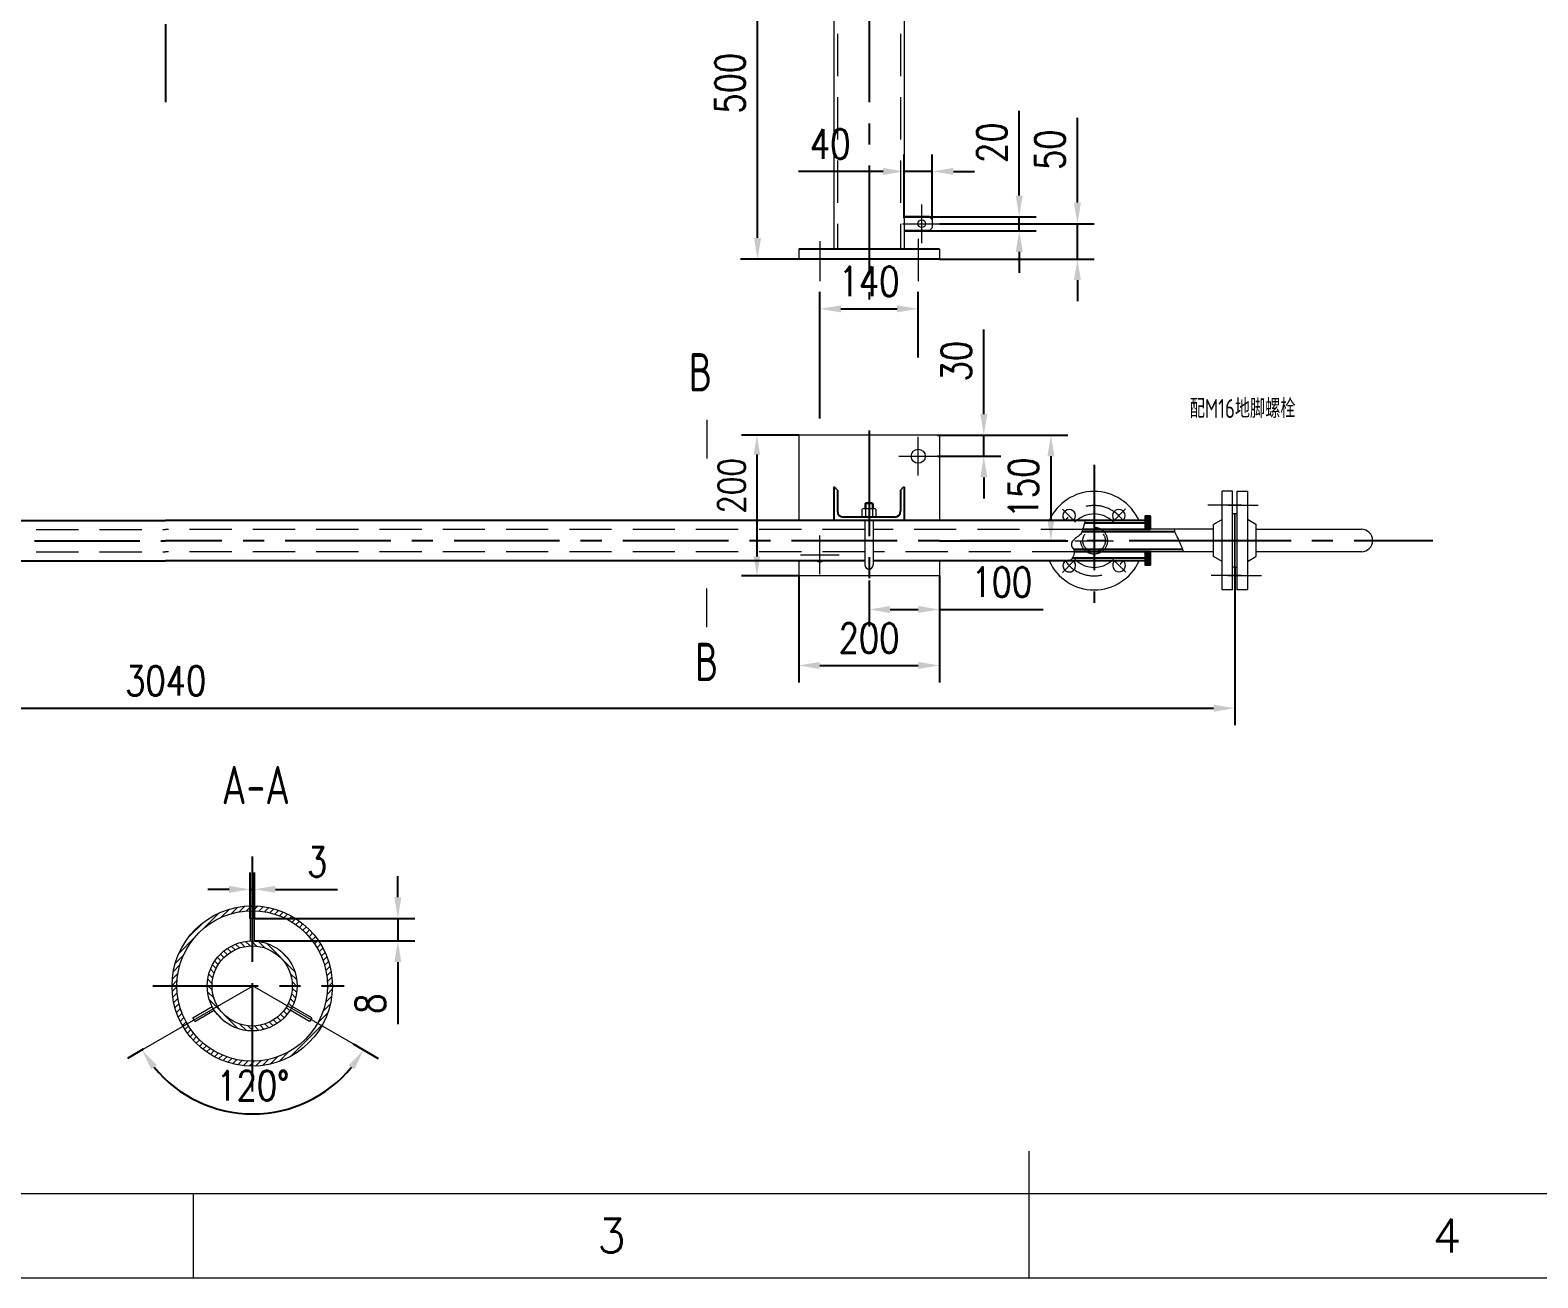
# Model space of a CAD drawing. Header units: millimetres. Extents: x -120 to 7008, y -120 to 4920.
# Drawn here: x 2024 to 4167, y -120 to 1654 of the extents above; entities that cross this region are included whole.
import ezdxf
from ezdxf.enums import TextEntityAlignment as Align

# ---------------------------------------------------------------- set-up
doc = ezdxf.new("R2010")
doc.units = ezdxf.units.MM
doc.header["$LTSCALE"] = 120
doc.linetypes.add('CENTER', pattern=[2, 1.25, -0.25, 0.25, -0.25])
doc.linetypes.add('DASHED', pattern=[0.75, 0.5, -0.25])
for name, color, linetype in [('1轮廓实线层', 7, 'Continuous'), ('2细线层', 4, 'Continuous'), ('3中心线层', 1, 'CENTER'), ('5剖面线层', 2, 'Continuous'), ('6文字层', 3, 'Continuous'), ('8符号标注层', 31, 'Continuous'), ('LAYER2', 3, 'Continuous'), ('图框层', 7, 'Continuous')]:
    doc.layers.add(name, color=color, linetype=linetype)
doc.styles.add('PC_TEXTSTYLE', font='isocp.shx', dxfattribs={"width": 0.8, "bigfont": 'hzfs.shx'})
doc.styles.add('TH_GBDIM', font='romans.shx', dxfattribs={"width": 0.8, "bigfont": 'gbcbig.shx'})
doc.dimstyles.new('TH_GBDIM', dxfattribs={"dimscale": 12, "dimtxt": 3.5, "dimasz": 2.5, "dimexe": 2, "dimexo": 0, "dimgap": 1.5, "dimtad": 1, "dimdec": 0, "dimzin": 0, "dimdsep": 46, "dimtxsty": 'TH_GBDIM', "dimcen": 2.5, "dimclrd": 130, "dimclre": 130, "dimclrt": 3, "dimadec": 0, "dimazin": 0, "dimtfac": 0.714286, "dimtdec": 0, "dimtmove": 0, "dimatfit": 3, "dimfxl": 0, "dimtzin": 0, "dimlwd": -1, "dimlwe": -1, "dimarcsym": 0})

# ---------------------------------------------------------------- blocks, each defined once
blk = doc.blocks.new('*D7')
at = {"color": 130}
for p, q in [((2184.4, 205.1), (2161.8, 192)), ((2482.9, 212.5), (2518.4, 192))]:
    blk.add_line(p, q, dxfattribs=at)
blk.add_arc((2340.1, 295), 181.9, 219.4628, 320.5372, dxfattribs=at)
at = {"color": 130, "lineweight": 0}
for points in [[(2195.6, 176.5), (2203.8, 182.2), (2182.6, 204)], [(2476.4, 182.2), (2484.6, 176.5), (2497.6, 204)]]:
    blk.add_solid(points, dxfattribs=at)
at = {"layer": 'Defpoints', "color": 0, "lineweight": 0}
for p in [(2339.7, 295.2), (2339.7, 294.7), (2184.4, 205.1), (2482.9, 212.5), (2277.9, 124.1)]:
    blk.add_point(p, dxfattribs=at)
at = {"color": 3, "lineweight": 0, "insert": (2340.1, 153.3), "char_height": 42, "attachment_point": 5, "style": 'TH_GBDIM'}
blk.add_mtext('120°', dxfattribs=at)
blk = doc.blocks.new('*D8')
at = {"color": 130}
for p, q in [((2546.3, 421), (2546.3, 451)), ((2342.3, 391), (2570.3, 391)), ((2546.3, 391), (2546.3, 358.9)), ((2342.3, 358.9), (2570.3, 358.9)), ((2546.3, 328.9), (2546.3, 240.5))]:
    blk.add_line(p, q, dxfattribs=at)
at = {"color": 130, "lineweight": 0}
for points in [[(2541.3, 421), (2551.3, 421), (2546.3, 391)], [(2541.3, 328.9), (2551.3, 328.9), (2546.3, 358.9)]]:
    blk.add_solid(points, dxfattribs=at)
at = {"layer": 'Defpoints', "color": 0, "lineweight": 0}
for p in [(2342.3, 391), (2342.3, 358.9), (2546.3, 358.9)]:
    blk.add_point(p, dxfattribs=at)
at = {"color": 3, "lineweight": 0, "insert": (2507.3, 269.7), "char_height": 42, "attachment_point": 5, "rotation": 90, "style": 'TH_GBDIM'}
blk.add_mtext('8{}{}', dxfattribs=at)
blk = doc.blocks.new('*D9')
at = {"color": 130}
for p, q in [((2336.3, 391), (2336.3, 456.3)), ((2342.3, 391), (2342.3, 456.3)), ((2306.3, 432.3), (2276.3, 432.3)), ((2336.3, 432.3), (2342.3, 432.3)), ((2372.3, 432.3), (2460.7, 432.3))]:
    blk.add_line(p, q, dxfattribs=at)
at = {"color": 130, "lineweight": 0}
for points in [[(2306.3, 437.3), (2306.3, 427.3), (2336.3, 432.3)], [(2372.3, 437.3), (2372.3, 427.3), (2342.3, 432.3)]]:
    blk.add_solid(points, dxfattribs=at)
at = {"layer": 'Defpoints', "color": 0, "lineweight": 0}
for p in [(2342.3, 432.3), (2336.3, 391), (2342.3, 391)]:
    blk.add_point(p, dxfattribs=at)
at = {"color": 3, "lineweight": 0, "insert": (2431.5, 471.3), "char_height": 42, "attachment_point": 5, "style": 'TH_GBDIM'}
blk.add_mtext('3{}{}', dxfattribs=at)
blk = doc.blocks.new('*U11')
at = {"lineweight": 0}
for p, q in [((-9.9, 0.9), (-9.9, 11.3)), ((-7.4, 12.2), (7.4, 12.2)), ((7.4, 0), (-7.4, 0)), ((-5, 11.3), (-5, 0.9)), ((5, 11.3), (5, 0.9)), ((9.9, 11.3), (9.9, 0.9))]:
    blk.add_line(p, q, dxfattribs=at)
for centre, radius, start, end in [((-7.4, 8.4), 3.82, 49.5155, 130.4845), ((-7.4, 3.8), 3.82, 229.5155, 310.4845), ((0, -1.7), 13.9, 69.1059, 110.8941), ((0, 13.9), 13.9, 249.1059, 290.8941), ((7.4, 8.4), 3.82, 49.5155, 130.4845), ((7.4, 3.8), 3.82, 229.5155, 310.4845)]:
    blk.add_arc(centre, radius, start, end, dxfattribs=at)
at = {"layer": '3中心线层', "lineweight": 0}
blk.add_line((0, 12.2), (0, 0), dxfattribs=at)
blk = doc.blocks.new('*D42')
at = {"layer": '5剖面线层', "color": 130}
for p, q in [((3116.2, 878), (3116.2, 726.6)), ((3316.2, 878), (3316.2, 726.6)), ((3146.2, 750.6), (3286.2, 750.6))]:
    blk.add_line(p, q, dxfattribs=at)
at = {"layer": '5剖面线层', "color": 130, "lineweight": 0}
for points in [[(3146.2, 755.6), (3146.2, 745.6), (3116.2, 750.6)], [(3286.2, 755.6), (3286.2, 745.6), (3316.2, 750.6)]]:
    blk.add_solid(points, dxfattribs=at)
at = {"layer": 'Defpoints', "color": 0, "lineweight": 0}
for p in [(3116.2, 878), (3316.2, 878), (3316.2, 750.6)]:
    blk.add_point(p, dxfattribs=at)
at = {"layer": '5剖面线层', "color": 3, "lineweight": 0, "insert": (3216.2, 789.6), "char_height": 42, "attachment_point": 5, "style": 'TH_GBDIM'}
blk.add_mtext('200', dxfattribs=at)
blk = doc.blocks.new('*D43')
at = {"layer": '5剖面线层', "color": 130}
for p, q in [((3146.2, 1101.9), (3146.2, 1281.6)), ((3286.2, 1188.5), (3286.2, 1281.6)), ((3176.2, 1257.6), (3256.2, 1257.6))]:
    blk.add_line(p, q, dxfattribs=at)
at = {"layer": '5剖面线层', "color": 130, "lineweight": 0}
for points in [[(3176.2, 1262.6), (3176.2, 1252.6), (3146.2, 1257.6)], [(3256.2, 1262.6), (3256.2, 1252.6), (3286.2, 1257.6)]]:
    blk.add_solid(points, dxfattribs=at)
at = {"layer": 'Defpoints', "color": 0, "lineweight": 0}
for p in [(3286.2, 1257.6), (3286.2, 1188.5), (3146.2, 1101.9)]:
    blk.add_point(p, dxfattribs=at)
at = {"layer": '5剖面线层', "color": 3, "lineweight": 0, "insert": (3216.2, 1296.6), "char_height": 42, "attachment_point": 5, "style": 'TH_GBDIM'}
blk.add_mtext('140', dxfattribs=at)
blk = doc.blocks.new('*D44')
at = {"layer": '5剖面线层', "color": 130}
for p, q in [((3379.4, 1108), (3379.4, 1228.4)), ((3313.7, 1078), (3403.4, 1078)), ((3379.4, 1048), (3379.4, 1078)), ((3313.7, 1048), (3403.4, 1048)), ((3379.4, 1018), (3379.4, 988))]:
    blk.add_line(p, q, dxfattribs=at)
at = {"layer": '5剖面线层', "color": 130, "lineweight": 0}
for points in [[(3374.4, 1108), (3384.4, 1108), (3379.4, 1078)], [(3374.4, 1018), (3384.4, 1018), (3379.4, 1048)]]:
    blk.add_solid(points, dxfattribs=at)
at = {"layer": 'Defpoints', "color": 0, "lineweight": 0}
for p in [(3313.7, 1078), (3379.4, 1078), (3313.7, 1048)]:
    blk.add_point(p, dxfattribs=at)
at = {"layer": '5剖面线层', "color": 3, "lineweight": 0, "insert": (3340.4, 1183.2), "char_height": 42, "attachment_point": 5, "rotation": 90, "style": 'TH_GBDIM'}
blk.add_mtext('30', dxfattribs=at)
blk = doc.blocks.new('*D45')
at = {"layer": '5剖面线层', "color": 130}
for p, q in [((3216.2, 871.2), (3216.2, 806.2)), ((3316.2, 871.2), (3316.2, 806.2)), ((3246.2, 830.2), (3286.2, 830.2)), ((3316.2, 830.2), (3463.8, 830.2))]:
    blk.add_line(p, q, dxfattribs=at)
at = {"layer": '5剖面线层', "color": 130, "lineweight": 0}
for points in [[(3246.2, 835.2), (3246.2, 825.2), (3216.2, 830.2)], [(3286.2, 835.2), (3286.2, 825.2), (3316.2, 830.2)]]:
    blk.add_solid(points, dxfattribs=at)
at = {"layer": 'Defpoints', "color": 0, "lineweight": 0}
for p in [(3216.2, 871.2), (3316.2, 871.2), (3316.2, 830.2)]:
    blk.add_point(p, dxfattribs=at)
at = {"layer": '5剖面线层', "color": 3, "lineweight": 0, "insert": (3405, 869.2), "char_height": 42, "attachment_point": 5, "style": 'TH_GBDIM'}
blk.add_mtext('100', dxfattribs=at)
blk = doc.blocks.new('*D46')
at = {"layer": '5剖面线层', "color": 130}
for p, q in [((3316.2, 1078), (3498.8, 1078)), ((3474.8, 1048), (3474.8, 958)), ((3316.2, 928), (3498.8, 928))]:
    blk.add_line(p, q, dxfattribs=at)
at = {"layer": '5剖面线层', "color": 130, "lineweight": 0}
for points in [[(3469.8, 1048), (3479.8, 1048), (3474.8, 1078)], [(3469.8, 958), (3479.8, 958), (3474.8, 928)]]:
    blk.add_solid(points, dxfattribs=at)
at = {"layer": 'Defpoints', "color": 0, "lineweight": 0}
for p in [(3316.2, 1078), (3316.2, 928), (3474.8, 928)]:
    blk.add_point(p, dxfattribs=at)
at = {"layer": '5剖面线层', "color": 3, "lineweight": 0, "insert": (3435.8, 1003), "char_height": 42, "attachment_point": 5, "rotation": 90, "style": 'TH_GBDIM'}
blk.add_mtext('150', dxfattribs=at)
blk = doc.blocks.new('*D52')
at = {"layer": '5剖面线层', "color": 130}
for p, q in [((3116.2, 1828.4), (3033.7, 1828.4)), ((3057.7, 1358.4), (3057.7, 1798.4)), ((3116.2, 1328.4), (3033.7, 1328.4))]:
    blk.add_line(p, q, dxfattribs=at)
at = {"layer": '5剖面线层', "color": 130, "lineweight": 0}
for points in [[(3052.7, 1798.4), (3062.7, 1798.4), (3057.7, 1828.4)], [(3052.7, 1358.4), (3062.7, 1358.4), (3057.7, 1328.4)]]:
    blk.add_solid(points, dxfattribs=at)
at = {"layer": 'Defpoints', "color": 0, "lineweight": 0}
for p in [(3057.7, 1828.4), (3116.2, 1828.4), (3116.2, 1328.4)]:
    blk.add_point(p, dxfattribs=at)
at = {"layer": '5剖面线层', "color": 3, "lineweight": 0, "insert": (3018.7, 1578.4), "char_height": 42, "attachment_point": 5, "rotation": 90, "style": 'TH_GBDIM'}
blk.add_mtext('500', dxfattribs=at)
blk = doc.blocks.new('*D57')
at = {"layer": '5剖面线层', "color": 130}
for p, q in [((3512.5, 1408.6), (3512.5, 1529)), ((3316.2, 1378.6), (3536.5, 1378.6)), ((3512.5, 1328.4), (3512.5, 1378.6)), ((3316.2, 1328.4), (3536.5, 1328.4)), ((3512.5, 1298.4), (3512.5, 1268.4))]:
    blk.add_line(p, q, dxfattribs=at)
at = {"layer": '5剖面线层', "color": 130, "lineweight": 0}
for points in [[(3507.5, 1408.6), (3517.5, 1408.6), (3512.5, 1378.6)], [(3507.5, 1298.4), (3517.5, 1298.4), (3512.5, 1328.4)]]:
    blk.add_solid(points, dxfattribs=at)
at = {"layer": 'Defpoints', "color": 0, "lineweight": 0}
for p in [(3316.2, 1378.6), (3512.5, 1378.6), (3316.2, 1328.4)]:
    blk.add_point(p, dxfattribs=at)
at = {"layer": '5剖面线层', "color": 3, "lineweight": 0, "insert": (3473.5, 1483.8), "char_height": 42, "attachment_point": 5, "rotation": 90, "style": 'TH_GBDIM'}
blk.add_mtext('50', dxfattribs=at)
blk = doc.blocks.new('*D58')
at = {"layer": '5剖面线层', "color": 130}
for p, q in [((3266.2, 1386.6), (3266.2, 1477)), ((3306.2, 1384.6), (3306.2, 1477)), ((3236.2, 1453), (3115.8, 1453)), ((3306.2, 1453), (3266.2, 1453)), ((3336.2, 1453), (3366.2, 1453))]:
    blk.add_line(p, q, dxfattribs=at)
at = {"layer": '5剖面线层', "color": 130, "lineweight": 0}
for points in [[(3236.2, 1458), (3236.2, 1448), (3266.2, 1453)], [(3336.2, 1458), (3336.2, 1448), (3306.2, 1453)]]:
    blk.add_solid(points, dxfattribs=at)
at = {"layer": 'Defpoints', "color": 0, "lineweight": 0}
for p in [(3266.2, 1453), (3266.2, 1386.6), (3306.2, 1384.6)]:
    blk.add_point(p, dxfattribs=at)
at = {"layer": '5剖面线层', "color": 3, "lineweight": 0, "insert": (3161, 1492), "char_height": 42, "attachment_point": 5, "style": 'TH_GBDIM'}
blk.add_mtext('40', dxfattribs=at)
blk = doc.blocks.new('*D59')
at = {"layer": '5剖面线层', "color": 130}
for p, q in [((3429.8, 1418.6), (3429.8, 1539)), ((3266.2, 1388.6), (3453.8, 1388.6)), ((3429.8, 1368.6), (3429.8, 1388.6)), ((3266.2, 1368.6), (3453.8, 1368.6)), ((3429.8, 1338.6), (3429.8, 1308.6))]:
    blk.add_line(p, q, dxfattribs=at)
at = {"layer": '5剖面线层', "color": 130, "lineweight": 0}
for points in [[(3424.8, 1418.6), (3434.8, 1418.6), (3429.8, 1388.6)], [(3424.8, 1338.6), (3434.8, 1338.6), (3429.8, 1368.6)]]:
    blk.add_solid(points, dxfattribs=at)
at = {"layer": 'Defpoints', "color": 0, "lineweight": 0}
for p in [(3266.2, 1388.6), (3429.8, 1388.6), (3266.2, 1368.6)]:
    blk.add_point(p, dxfattribs=at)
at = {"layer": '5剖面线层', "color": 3, "lineweight": 0, "insert": (3390.8, 1493.8), "char_height": 42, "attachment_point": 5, "rotation": 90, "style": 'TH_GBDIM'}
blk.add_mtext('20', dxfattribs=at)
blk = doc.blocks.new('*D60')
at = {"layer": '5剖面线层', "color": 130}
for p, q in [((696.3, 890.3), (696.3, 665.8)), ((3736.2, 890.4), (3736.2, 665.8)), ((726.3, 689.8), (3706.2, 689.8))]:
    blk.add_line(p, q, dxfattribs=at)
at = {"layer": '5剖面线层', "color": 130, "lineweight": 0}
for points in [[(726.3, 694.8), (726.3, 684.8), (696.3, 689.8)], [(3706.2, 694.8), (3706.2, 684.8), (3736.2, 689.8)]]:
    blk.add_solid(points, dxfattribs=at)
at = {"layer": 'Defpoints', "color": 0, "lineweight": 0}
for p in [(696.3, 890.3), (3736.2, 890.4), (3736.2, 689.8)]:
    blk.add_point(p, dxfattribs=at)
at = {"layer": '5剖面线层', "color": 3, "lineweight": 0, "insert": (2216.3, 728.8), "char_height": 42, "attachment_point": 5, "style": 'TH_GBDIM'}
blk.add_mtext('3040', dxfattribs=at)

msp = doc.modelspace()

# ---------------------------------------------------------------- hatches: boundary and pattern name
at = {"layer": '5剖面线层', "lineweight": 0}
h = msp.add_hatch(dxfattribs=at)
h.set_pattern_fill('普通砖', color=256, style=0)
h.set_pattern_definition([(45, (0, 0), (-0.88388348, 0.88388348), [])])
h.paths.add_polyline_path([(3616.21, 963.02), (3608.21, 963.02), (3608.21, 944.29), (3616.21, 944.29)])
h.paths.add_polyline_path([(3616.21, 912.02), (3608.21, 912.02), (3608.21, 893.02), (3616.21, 893.02)])
h = msp.add_hatch(dxfattribs=at)
h.set_pattern_fill('ANSI31', color=256, scale=2, style=0)
h.set_pattern_definition([(45, (-2217.2116, -3518.0634), (-4.490128, 4.490128), [])])
h.paths.add_polyline_path([(2339.26, 401.98), (2339.26, 408.98, 0.4142136), (2225.26, 294.98), (2232.26, 294.98, -0.4142136)])
h.paths.add_polyline_path([(2339.26, 408.98), (2339.26, 401.98, -0.4142136), (2446.26, 294.98), (2453.26, 294.98, 0.4142136)])
h.paths.add_polyline_path([(2453.26, 294.98), (2446.26, 294.98, -0.1306697), (2432.13, 241.83), (2438.2, 238.33, 0.1307301)])
h.paths.add_polyline_path([(2438.2, 238.33), (2432.13, 241.83, -0.268985), (2339.26, 187.98), (2339.26, 180.98, 0.2689214)])
h.paths.add_polyline_path([(2246.81, 241.12), (2240.74, 237.62, 0.2669775), (2339.26, 180.98), (2339.26, 187.98, -0.2669139)])
h.paths.add_polyline_path([(2232.26, 294.98), (2225.26, 294.98, 0.1325752), (2240.74, 237.62), (2246.81, 241.12, -0.1326355)])
h = msp.add_hatch(dxfattribs=at)
h.set_pattern_fill('ANSI31', color=256, scale=2, angle=90, style=0)
h.set_pattern_definition([(135, (-2217.2116, -3518.0634), (-4.490128, -4.490128), [])])
h.paths.add_polyline_path([(2339.26, 358.98), (2339.26, 351.98, -0.4142136), (2396.26, 294.98), (2403.26, 294.98, 0.4142136)])
h.paths.add_polyline_path([(2339.26, 351.98), (2339.26, 358.98, 0.4142136), (2275.26, 294.98), (2282.26, 294.98, -0.4142136)])
h.paths.add_polyline_path([(2282.26, 294.98), (2275.26, 294.98, 0.1332962), (2284.05, 262.62), (2290.11, 266.12, -0.1334981)])
h.paths.add_polyline_path([(2290.11, 266.12), (2284.05, 262.62, 0.2662186), (2339.26, 230.98), (2339.26, 237.98, -0.2660062)])
h.paths.add_polyline_path([(2394.9, 263.33), (2388.83, 266.83, -0.269894), (2339.26, 237.98), (2339.26, 230.98, 0.2696812)])
h.paths.add_polyline_path([(2403.26, 294.98), (2396.26, 294.98, -0.1298078), (2388.83, 266.83), (2394.9, 263.33, 0.1300095)])

# ---------------------------------------------------------------- linework, layer by layer
at = {"color": 1, "linetype": 'CENTER'}
for p, q in [((3216.21, 4341.25), (3216.21, 1271.11)), ((2216.21, 4302.31), (2216.21, 1551.51)), ((3216.21, 1084.65), (3216.21, 860.44)), ((3536.4, 1035.89), (3536.4, 839.41)), ((349.59, 928.02), (2216.21, 928.02)), ((3736.21, 928.02), (2216.21, 928.02)), ((3665.79, 928.34), (4017.63, 928.34)), ((3719.41, 928.34), (3816.2, 928.34)), ((2339.26, 479.1), (2339.26, 294.98)), ((2197.87, 294.98), (2470.24, 294.98)), ((2339.26, 294.98), (2339.26, 127.52))]:
    msp.add_line(p, q, dxfattribs=at)
at = {"lineweight": 0}
for p, q in [((3166.21, 1828.4), (3166.21, 1342.4)), ((3266.21, 1828.4), (3266.21, 1342.4)), ((3302.21, 1388.62), (3306.21, 1384.62)), ((3302.21, 1368.62), (3306.21, 1372.62)), ((3306.21, 1384.62), (3306.21, 1372.62)), ((3146.21, 1353.86), (3146.21, 1296.86)), ((3286.21, 1356.93), (3286.21, 1296.86)), ((3116.21, 1342.4), (3116.21, 1328.4)), ((3316.21, 1342.4), (3316.21, 1328.4)), ((3116.21, 1078.02), (3116.21, 956.52)), ((3316.21, 1078.02), (3116.21, 1078.02)), ((3316.21, 1078.02), (3316.21, 956.52)), ((3718.1, 858.29), (3718.1, 998.29)), ((3733.1, 998.29), (3718.1, 998.29)), ((3733.1, 858.29), (3733.1, 998.29)), ((3739.2, 998.41), (3739.2, 858.41)), ((3739.2, 998.41), (3754.2, 998.41)), ((3754.2, 998.41), (3754.2, 858.41)), ((3210.21, 980.52), (3211.71, 982.02)), ((3210.21, 980.52), (3210.21, 973.72)), ((3222.21, 980.52), (3210.21, 980.52)), ((3220.71, 982.02), (3211.71, 982.02)), ((3211.71, 980.52), (3211.71, 973.72)), ((3220.71, 982.02), (3222.21, 980.52)), ((3220.71, 980.52), (3220.71, 973.72)), ((3222.21, 980.52), (3222.21, 973.72)), ((3509.76, 954.21), (3491.13, 972.84)), ((3562.47, 954.43), (3581.1, 973.07)), ((3745.75, 978.29), (3698.11, 978.29)), ((3726.55, 978.41), (3769.51, 978.41)), ((3736.1, 966.29), (3733.1, 966.29)), ((3736.1, 890.29), (3736.1, 966.29)), ((3736.2, 890.41), (3736.2, 966.41)), ((3736.2, 966.41), (3736.2, 890.41)), ((3736.2, 966.41), (3739.2, 966.41)), ((3210.21, 956.52), (3210.21, 893.52)), ((3222.21, 956.52), (3222.21, 893.52)), ((3706.1, 944.29), (3586.1, 944.29)), ((3608.21, 963.02), (3608.21, 944.02)), ((3616.21, 963.02), (3616.21, 944.02)), ((3718.1, 958.29), (3706.1, 951.23)), ((3706.1, 905.34), (3706.1, 951.23)), ((3754.2, 958.41), (3766.2, 951.36)), ((3766.2, 951.36), (3766.2, 905.46)), ((3766.2, 944.41), (3916.2, 944.41)), ((3509.99, 901.5), (3491.36, 882.87)), ((3562.7, 901.73), (3581.33, 883.1)), ((3706.1, 912.29), (3586.1, 912.29)), ((3608.21, 912.02), (3608.21, 893.02)), ((3616.21, 912.29), (3616.21, 912.02)), ((3616.21, 912.02), (3616.21, 893.02)), ((3718.1, 898.29), (3706.1, 905.34)), ((3754.2, 898.41), (3766.2, 905.46)), ((3766.2, 912.41), (3916.2, 912.41)), ((3116.21, 899.52), (3116.21, 878.02)), ((3316.21, 899.52), (3316.21, 878.02)), ((3736.1, 890.29), (3733.1, 890.29)), ((3736.2, 890.41), (3739.2, 890.41)), ((3316.21, 878.02), (3116.21, 878.02)), ((3745.75, 878.29), (3702.79, 878.29)), ((3733.1, 858.29), (3718.1, 858.29)), ((3726.55, 878.41), (3774.19, 878.41)), ((3739.2, 858.41), (3754.2, 858.41)), ((2336.26, 390.98), (2336.26, 358.9)), ((2336.26, 390.98), (2342.26, 390.98)), ((2342.26, 390.98), (2342.26, 358.9)), ((2184.44, 205.11), (2339.68, 294.74)), ((2482.88, 212.53), (2339.68, 295.21)), ((2254.63, 249.57), (2282.4, 265.61)), ((2257.63, 244.38), (2285.4, 260.41)), ((2420.9, 244.38), (2393.13, 260.41)), ((2423.9, 249.57), (2396.13, 265.61)), ((2257.63, 244.38), (2254.63, 249.57)), ((2423.9, 249.57), (2420.9, 244.38))]:
    msp.add_line(p, q, dxfattribs=at)
at = {"color": 4, "linetype": 'DASHED', "lineweight": 0}
for p, q in [((3171.21, 1828.4), (3171.21, 1342.4)), ((3261.21, 1828.4), (3261.21, 1342.4)), ((1222.21, 944.02), (2216.21, 944.02)), ((3210.21, 944.02), (2216.21, 944.02)), ((3520.32, 944.02), (3222.21, 944.02)), ((1222.21, 912.02), (2216.21, 912.02)), ((3210.21, 912.02), (2216.21, 912.02)), ((3508.08, 912.02), (3222.21, 912.02))]:
    msp.add_line(p, q, dxfattribs=at)
for p, q in [((3302.21, 1388.62), (3266.21, 1388.62)), ((3302.21, 1368.62), (3266.21, 1368.62)), ((3316.21, 1342.4), (3116.21, 1342.4)), ((3316.21, 1328.4), (3116.21, 1328.4)), ((3166.21, 1004.52), (3166.21, 956.52)), ((3171.21, 999.88), (3171.21, 970.02)), ((3261.21, 999.88), (3261.21, 970.02)), ((3266.21, 1004.52), (3266.21, 956.52)), ((1222.21, 956.52), (2216.21, 956.52)), ((3222.21, 956.52), (2216.21, 956.52)), ((3252.71, 961.52), (3179.71, 961.52)), ((3608.21, 956.52), (3222.21, 956.52)), ((3616.21, 944.02), (3520.32, 944.02)), ((3608.21, 953.02), (3522.7, 953.02)), ((3616.21, 963.02), (3608.21, 963.02)), ((3651.21, 940.52), (3519.09, 940.52)), ((3608.21, 903.02), (3505.57, 903.02)), ((3662.36, 915.52), (3506.71, 915.52)), ((3616.21, 912.02), (3508.08, 912.02)), ((1222.21, 899.52), (2216.21, 899.52)), ((3210.21, 899.52), (2216.21, 899.52)), ((3608.21, 899.52), (3222.21, 899.52)), ((3616.21, 893.02), (3608.21, 893.02))]:
    msp.add_line(p, q)
at = {"color": 130, "lineweight": 0}
for p, q in [((3286.21, 1020.52), (3286.21, 1075.52)), ((3258.71, 1048.02), (3313.71, 1048.02)), ((3536.23, 900.47), (3536.23, 955.47)), ((3146.21, 880.52), (3146.21, 935.52)), ((3508.73, 927.97), (3563.73, 927.97)), ((3118.71, 908.02), (3173.71, 908.02))]:
    msp.add_line(p, q, dxfattribs=at)
at = {"lineweight": 0}
for centre, radius in [((3286.21, 1048.02), 10), ((2339.26, 294.98), 114), ((2339.26, 294.98), 107), ((2339.26, 294.98), 64), ((2339.26, 294.98), 57)]:
    msp.add_circle(centre, radius, dxfattribs=at)
at = {"linetype": 'DASHED', "lineweight": 0}
for radius in [19, 16]:
    msp.add_circle((3536.23, 927.97), radius, dxfattribs=at)
at = {"lineweight": 0}
for centre, radius, start, end in [((3157.15, 989.75), 17.33, 35.78401, 58.48277), ((3275.27, 989.75), 17.33, 121.51723, 144.21599), ((3536.23, 927.97), 70, 24.07466, 155.92534), ((3500.76, 963.21), 9, 312.01967, 227.98033), ((3536.23, 927.97), 37.97, 48.76764, 131.23236), ((3571.47, 963.44), 9, 309.80212, 230.19788), ((3536.23, 927.97), 37.97, 125.92325, 131.23236), ((3916.2, 928.34), 16, 270, 90), ((3146.21, 908.02), 10, 238.21167, 301.78833), ((3216.21, 893.52), 6, 180, 0), ((3536.23, 927.97), 70, 203.97632, 336.02368), ((3500.99, 892.5), 9, 128.69796, 51.30204), ((3536.23, 927.97), 37.97, 228.51703, 311.48297), ((3536.23, 927.97), 37.97, 228.51703, 311.48297), ((3571.7, 892.73), 9, 130.96519, 49.03481)]:
    msp.add_arc(centre, radius, start, end, dxfattribs=at)
for centre, start, end in [((3179.71, 970.02), 180, 270), ((3252.71, 970.02), 270, 0)]:
    msp.add_arc(centre, 8.5, start, end)
at = {"linetype": 'DASHED', "lineweight": 0}
for start, end in [(34.82678, 145.17322), (214.67374, 325.32626)]:
    msp.add_arc((3536.23, 927.97), 50, start, end, dxfattribs=at)
at = {"lineweight": 0}
msp.add_spline([(3523.59, 957.13), (3521.13, 947.59), (3516.66, 937.02), (3505.27, 926.86), (3504.05, 920.76), (3507.71, 914.26), (3506.9, 906.54), (3501.61, 900.13), (3499.17, 900.13)], degree=3, dxfattribs=at)
msp.add_open_spline([(3663.62, 912.29), (3661.92, 916.69), (3654.95, 934.26), (3650.85, 938.85), (3650.59, 944.29)], degree=3, knots=[9.7652569, 9.7652569, 9.7652569, 9.7652569, 20.5349142, 37.7670172, 37.7670172, 37.7670172, 37.7670172], dxfattribs=at)
at = {"layer": '1轮廓实线层', "lineweight": 0}
msp.add_line((3444, -120), (3444, 60), dxfattribs=at)
at = {"layer": '2细线层', "lineweight": 0}
for p, q in [((2256, -120), (2256, 0)), ((3444, -120), (3444, 0)), ((-120, -120), (7008, -120))]:
    msp.add_line(p, q, dxfattribs=at)
at = {"layer": '5剖面线层', "color": 130, "lineweight": 0}
for p, q in [((3291.21, 1351.12), (3291.21, 1406.12)), ((3263.71, 1378.62), (3318.71, 1378.62))]:
    msp.add_line(p, q, dxfattribs=at)
at = {"layer": '5剖面线层', "color": 130}
for p, q in [((3116.21, 1078.02), (3034.82, 1078.02)), ((3056.82, 1050.52), (3056.82, 905.52)), ((3116.21, 878.02), (3034.82, 878.02))]:
    msp.add_line(p, q, dxfattribs=at)
at = {"layer": '5剖面线层', "lineweight": 0}
msp.add_circle((3291.21, 1378.62), 5.5, dxfattribs=at)
at = {"layer": '5剖面线层', "color": 130, "lineweight": 0}
for points in [[(3052.23, 1050.52), (3061.4, 1050.52), (3056.82, 1078.02)], [(3052.23, 905.52), (3061.4, 905.52), (3056.82, 878.02)]]:
    msp.add_solid(points, dxfattribs=at)
at = {"layer": '8符号标注层', "color": 7, "lineweight": 0}
for p, q in [((2985.45, 1099.74), (2985.45, 1044.74)), ((2985.45, 804.89), (2985.45, 859.89))]:
    msp.add_line(p, q, dxfattribs=at)
at = {"layer": '图框层', "lineweight": 0}
msp.add_line((0, 0), (6888, 0), dxfattribs=at)

# ---------------------------------------------------------------- block references
at = {"lineweight": 0}
msp.add_blockref('*U11', (3216.21, 961.52), dxfattribs=at)

# ---------------------------------------------------------------- texts
at = {"layer": '5剖面线层', "color": 3, "lineweight": 0, "insert": (3021.07, 1005.96), "char_height": 38.5, "attachment_point": 5, "rotation": 90, "style": 'TH_GBDIM'}
msp.add_mtext('200', dxfattribs=at)
at = {"layer": '6文字层', "lineweight": 0, "style": 'TH_GBDIM'}
for s, p in [('3', (2850, -60)), ('4', (4038, -60))]:
    msp.add_text(s, height=48, dxfattribs=at).set_placement(p, align=Align.MIDDLE)
at = {"layer": '6文字层', "lineweight": 0, "style": 'PC_TEXTSTYLE'}
for s, insert, char_height, attachment_point in [('B', (2976.66, 1140.26), 54.44, 8), ('B', (2985.45, 782.89), 54.44, 2), ('A-A', (2344.45, 553.32), 54.439, 8)]:
    msp.add_mtext(s, dxfattribs=dict(at, insert=insert, char_height=char_height, attachment_point=attachment_point))
at = {"layer": 'LAYER2', "style": 'PC_TEXTSTYLE', "width": 0.8}
msp.add_text('配M16地脚螺栓', height=26.939, dxfattribs=at).set_placement((3672.23, 1102.45))

# ---------------------------------------------------------------- dimensions: what is measured, and where the dimension line sits
at = {"lineweight": 0}
dim = msp.add_linear_dim(base=(2342.26, 432.28), p1=(2336.26, 390.98), p2=(2342.26, 390.98), text='3{}{}', dimstyle='TH_GBDIM', override={"dimgap": 1.5, "dimtad": 1, "dimjust": 0, "dimdec": 1, "dimlfac": 1, "dimse1": 0, "dimse2": 0, "dimsd1": 0, "dimsd2": 0}, dxfattribs=at)
dim.commit()
dim.dimension.update_dxf_attribs({"geometry": '*D9', "text_midpoint": (2431.46, 471.28)})
dim = msp.add_linear_dim(base=(2546.34, 358.9), p1=(2342.26, 390.98), p2=(2342.26, 358.9), angle=90, text='8{}{}', dimstyle='TH_GBDIM', override={"dimgap": 1.5, "dimtad": 1, "dimjust": 0, "dimdec": 1, "dimlfac": 1, "dimse1": 0, "dimse2": 0, "dimsd1": 0, "dimsd2": 0}, dxfattribs=at)
dim.commit()
dim.dimension.update_dxf_attribs({"geometry": '*D8', "text_midpoint": (2507.34, 269.7)})
dim = msp.add_angular_dim_2l(base=(2277.89, 124.09), line1=((2482.88, 212.53), (2339.68, 295.21)), line2=((2184.44, 205.11), (2339.68, 294.74)), dimstyle='TH_GBDIM', dxfattribs=at)
dim.commit()
dim.dimension.update_dxf_attribs({"geometry": '*D7', "text_midpoint": (2340.09, 153.28)})
at = {"layer": '5剖面线层', "lineweight": 0}
for base, p1, p2, picture, middle in [((3057.75, 1828.4), (3116.21, 1328.4), (3116.21, 1828.4), '*D52', (3018.75, 1578.4)), ((3429.81, 1388.62), (3266.21, 1368.62), (3266.21, 1388.62), '*D59', (3390.81, 1493.82)), ((3512.53, 1378.62), (3316.21, 1328.4), (3316.21, 1378.62), '*D57', (3473.53, 1483.82)), ((3379.38, 1078.02), (3313.71, 1048.02), (3313.71, 1078.02), '*D44', (3340.38, 1183.22)), ((3474.75, 928.02), (3316.21, 1078.02), (3316.21, 928.02), '*D46', (3435.75, 1003.02))]:
    dim = msp.add_linear_dim(base=base, p1=p1, p2=p2, angle=90, dimstyle='TH_GBDIM', dxfattribs=at)
    dim.commit()
    dim.dimension.update_dxf_attribs({"geometry": picture, "text_midpoint": middle})
for base, p1, p2, picture, middle in [((3266.21, 1453.03), (3306.21, 1384.62), (3266.21, 1386.56), '*D58', (3161.01, 1492.03)), ((3286.21, 1257.64), (3146.21, 1101.91), (3286.21, 1188.49), '*D43', (3216.21, 1296.64)), ((3736.2, 689.83), (696.31, 890.29), (3736.2, 890.41), '*D60', (2216.25, 728.83)), ((3316.21, 830.17), (3216.21, 871.21), (3316.21, 871.21), '*D45', (3405.01, 869.17)), ((3316.21, 750.58), (3116.21, 878.02), (3316.21, 878.02), '*D42', (3216.21, 789.58))]:
    dim = msp.add_linear_dim(base=base, p1=p1, p2=p2, dimstyle='TH_GBDIM', dxfattribs=at)
    dim.commit()
    dim.dimension.update_dxf_attribs({"geometry": picture, "text_midpoint": middle})

doc.saveas('drawing.dxf')
